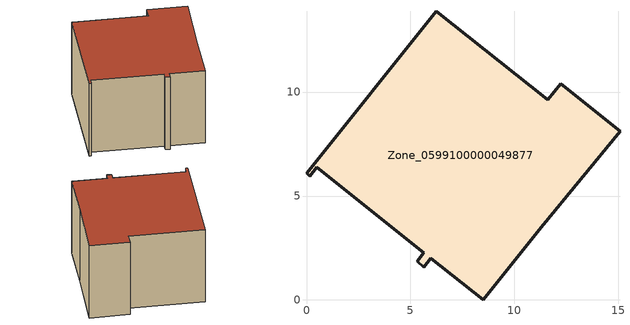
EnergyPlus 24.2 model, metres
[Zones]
Zone_0599100000049877
 floor ground (C_G): 11.6,9.62 12.22,10.4 15.08,8.12 11.28,3.49 8.5,0 5.98,2.01 5.64,1.58 5.32,1.85 5.65,2.27 0.5,6.38 0.16,5.96 0,6.09 6.24,13.9 z0.46
 wall outside (C_F): 0.16,5.96 0.5,6.38 5.65,2.27 5.32,1.85 5.64,1.58 5.98,2.01 8.5,0 11.28,3.49 15.08,8.12 12.22,10.4 11.6,9.62 6.24,13.9 0,6.09 0.16,5.96 z0.46:8.07
 roof outside (C_R): 11.28,3.49 15.08,8.12 12.22,10.4 11.6,9.62 6.24,13.9 0,6.09 0.16,5.96 0.5,6.38 5.65,2.27 5.32,1.85 5.64,1.58 5.98,2.01 8.5,0 z8.07
[BUILDING]
Pand.0599100000049877: North Axis=0; Terrain=City; Loads Convergence Tolerance Value=0.04; Temperature Convergence Tolerance Value=0.4; Solar Distribution=FullExterior; Maximum Number of Warmup Days=25; Minimum Number of Warmup Days=1
[Site:Location]
Rotterdam.The.Hague.AP_ZH_NLD Design_Conditions: Latitude=51.96; Longitude=4.45; Time Zone=1; Elevation=-4.5
[SITE:GROUNDTEMPERATURE:BUILDINGSURFACE]
18, 18, 18, 18, 18, 18, 18, 18, 18, 18, 18, 18
[MATERIAL] Thermal Absorptance=0.9; Solar Absorptance=0.7; Visible Absorptance=0.7
Name | Roughness | Thickness | Conductivity | Density | Specific Heat
G.TC.1965-1974 | MediumSmooth | 0.15 | 0.882353 | 540 | 1210
F.TC.1965-1974 | Rough | 0.3 | 0.697674 | 1920 | 840
R.TC.1965-1974 | MediumRough | 0.2 | 0.232558 | 1500 | 1000
[CONSTRUCTION]
C_G: G.TC.1965-1974
C_F: F.TC.1965-1974
C_R: R.TC.1965-1974
[ZONE]
Zone_0599100000049877: Type=1; Multiplier=1; Ceiling Height=Autocalculate; Volume=Autocalculate; Floor Area=autocalculate; Part of Total Floor Area=Yes
[ZONEINFILTRATION:DESIGNFLOWRATE]
Infil_Zone_0599100000049877: Zone or ZoneList or Space or SpaceList=Zone_0599100000049877; Schedule=AlwaysOn; Design Flow Rate Calculation Method=Flow/Area; Flow Rate per Floor Area=0.003; Constant Term Coefficient=1; Temperature Term Coefficient=0; Velocity Term Coefficient=0; Velocity Squared Term Coefficient=0
[HVACTEMPLATE:ZONE:IDEALLOADSAIRSYSTEM]
Zone_0599100000049877: Maximum Heating Supply Air Temperature=50; Minimum Cooling Supply Air Temperature=13; Maximum Heating Supply Air Humidity Ratio=0.0156; Minimum Cooling Supply Air Humidity Ratio=0.0077; Heating Limit=NoLimit; Cooling Limit=NoLimit; Dehumidification Control Type=ConstantSensibleHeatRatio; Cooling Sensible Heat Ratio=0.7; Dehumidification Setpoint=60; Humidification Control Type=None; Humidification Setpoint=30; Outdoor Air Method=None; Outdoor Air Flow Rate per Person=0.00944; Outdoor Air Flow Rate per Zone Floor Area=0; Outdoor Air Flow Rate per Zone=0; Demand Controlled Ventilation Type=None; Outdoor Air Economizer Type=NoEconomizer; Heat Recovery Type=None; Sensible Heat Recovery Effectiveness=0.7; Latent Heat Recovery Effectiveness=0.65
[ZONECONTROL:THERMOSTAT]
ThermostatControl_Zone_0599100000049877: Zone or ZoneList=Zone_0599100000049877; Control Type Schedule=DualSetpointControlType; Control 1=Thermostat_Zone_0599100000049877; Temperature Difference Between Cutout And Setpoint=0
[THERMOSTATSETPOINT:DUALSETPOINT]
Thermostat_Zone_0599100000049877: Heating Setpoint Temperature Schedule=HeatingSetpoint_Zone_0599100000049877; Cooling Setpoint Temperature Schedule=CoolingSetpoint_Zone_0599100000049877
[SCHEDULE:COMPACT]
HeatingSetpoint_Zone_0599100000049877: Through: 12/31, For: AllDays, Until: 24:00, 21
CoolingSetpoint_Zone_0599100000049877: Through: 12/31, For: AllDays, Until: 24:00, 24
DualSetpointControlType: Through: 12/31, For: AllDays, Until: 24:00, 4
AlwaysOn: Through: 12/31, For: AllDays, Until: 24:00, 1
